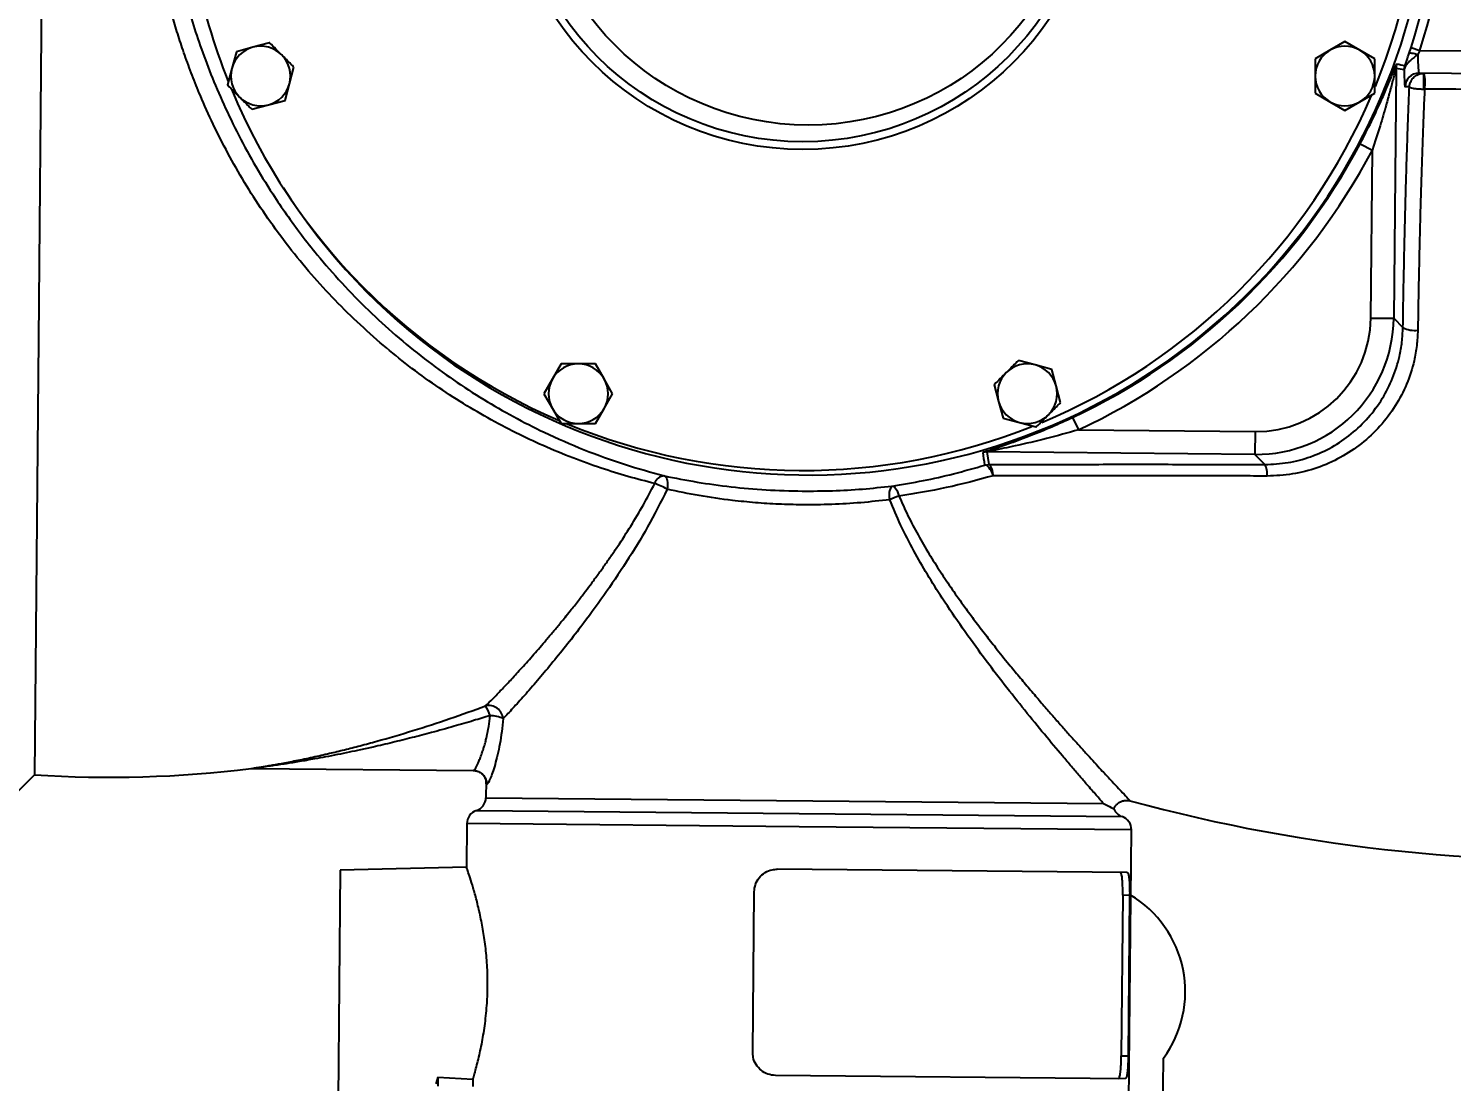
# Model space of a CAD drawing. Header units: millimetres. Extents: x 7861 to 11104, y 3791 to 6084.
# Drawn here: x 9153.5 to 9463.9, y 4149.1 to 4378.8 of the extents above; entities that cross this region are included whole.
import ezdxf

# ---------------------------------------------------------------- set-up
doc = ezdxf.new("R2010")
doc.units = ezdxf.units.MM
doc.layers.add('AM_5', color=3, linetype='Continuous', lineweight=25)
doc.styles.add('SLDTEXTSTYLE1', font='txt.shx', dxfattribs={"width": 0.7, "bigfont": 'gbcbig.shx'})
doc.dimstyles.new('SLDDIMSTYLE12$0', dxfattribs={"dimtxt": 12, "dimasz": 10, "dimexe": 0, "dimexo": 0.0625, "dimgap": 0.875, "dimtad": 1, "dimdec": 1, "dimlfac": 1.8, "dimrnd": 1e-09, "dimzin": 12, "dimdsep": 46, "dimtxsty": 'SLDTEXTSTYLE1', "dimcen": 0.09, "dimdle": 8.16, "dimclrd": 3, "dimclre": 3, "dimadec": 0, "dimazin": 3, "dimtfac": 1, "dimtdec": 1, "dimtofl": 0, "dimtmove": 0, "dimatfit": 3, "dimfxl": 0, "dimfrac": 2, "dimtolj": 1, "dimlwd": 5, "dimlwe": 5, "dimarcsym": 0})

# ---------------------------------------------------------------- blocks, each defined once
blk = doc.blocks.new('*D92')
at = {"layer": 'AM_5', "color": 3, "lineweight": 5, "transparency": 16777216}
blk.add_line((8806.47, 4329.47), (8806.47, 4626.66), dxfattribs=at)
at = {"layer": 'AM_5', "color": 3, "linetype": 'Continuous', "lineweight": 5, "transparency": 16777216}
for p, q in [((8816.47, 4626.66), (9313.59, 4626.66)), ((9323.59, 4417.47), (9323.59, 4626.66))]:
    blk.add_line(p, q, dxfattribs=at)
at = {"layer": 'AM_5', "color": 3, "transparency": 16777216}
for points in [[(8816.47, 4628.33), (8816.47, 4624.99), (8806.47, 4626.66)], [(9313.59, 4628.33), (9313.59, 4624.99), (9323.59, 4626.66)]]:
    blk.add_solid(points, dxfattribs=at)
at = {"layer": 'Defpoints', "color": 0, "transparency": 16777216}
for p in [(9323.59, 4626.66), (9323.59, 4417.41), (8806.47, 4329.41)]:
    blk.add_point(p, dxfattribs=at)
at = {"layer": 'AM_5', "color": 0, "transparency": 16777216, "insert": (9050.48, 4641.25), "char_height": 12, "width": 2.3333, "attachment_point": 5, "style": 'SLDTEXTSTYLE1'}
blk.add_mtext('\\A1;{\\H2.28571x;520}', dxfattribs=at)
blk = doc.blocks.new('*D86')
at = {"layer": 'AM_5', "color": 3, "lineweight": 5, "transparency": 16777216}
blk.add_line((9323.52, 4417.41), (9020.51, 4417.41), dxfattribs=at)
at = {"layer": 'AM_5', "color": 3, "linetype": 'Continuous', "lineweight": 5, "transparency": 16777216}
for p, q in [((9020.51, 4407.41), (9020.51, 4088.53)), ((9321.63, 4078.53), (9020.51, 4078.53))]:
    blk.add_line(p, q, dxfattribs=at)
at = {"layer": 'AM_5', "color": 3, "transparency": 16777216}
for points in [[(9018.84, 4407.41), (9022.18, 4407.41), (9020.51, 4417.41)], [(9018.84, 4088.53), (9022.18, 4088.53), (9020.51, 4078.53)]]:
    blk.add_solid(points, dxfattribs=at)
at = {"layer": 'Defpoints', "color": 0, "transparency": 16777216}
for p in [(9323.59, 4417.41), (9020.51, 4078.53), (9321.69, 4078.53)]:
    blk.add_point(p, dxfattribs=at)
at = {"layer": 'AM_5', "color": 0, "transparency": 16777216, "insert": (9005.92, 4191.22), "char_height": 12, "attachment_point": 5, "rotation": 90, "style": 'SLDTEXTSTYLE1'}
blk.add_mtext('\\A1;{\\H2.28571x;340}', dxfattribs=at)

msp = doc.modelspace()

# ---------------------------------------------------------------- linework, layer by layer
at = {"color": 7, "linetype": 'Continuous', "lineweight": 25}
for p, q in [((9156.547, 4405.885), (9155.668, 4310.961)), ((9202.478, 4374.706), (9198.853, 4373.735)), ((9206.103, 4375.677), (9202.478, 4374.706)), ((9440.674, 4375.933), (9437.424, 4374.057)), ((9443.924, 4374.057), (9440.674, 4375.933)), ((9454.693, 4373.407), (9455.098, 4374.646)), ((9455.098, 4374.646), (9456.999, 4374.028)), ((9198.853, 4373.735), (9197.882, 4370.11)), ((9437.424, 4374.057), (9434.174, 4372.18)), ((9447.174, 4372.18), (9443.924, 4374.057)), ((9456.999, 4374.028), (9456.592, 4373.132)), ((9456.999, 4374.028), (9491.19, 4373.712)), ((9197.882, 4370.11), (9196.911, 4366.485)), ((9210.439, 4366.745), (9211.41, 4370.37)), ((9451.823, 4370.083), (9451.319, 4315.611)), ((9453.601, 4369.764), (9451.823, 4370.083)), ((9491.143, 4368.712), (9456.828, 4369.03)), ((9209.468, 4363.12), (9210.439, 4366.745)), ((9454.755, 4366.049), (9453.803, 4366.058)), ((9457.882, 4365.593), (9458.06, 4365.594)), ((9202.218, 4361.178), (9205.843, 4362.149)), ((9205.843, 4362.149), (9209.468, 4363.12)), ((9434.174, 4364.675), (9437.424, 4362.798)), ((9437.424, 4362.798), (9440.674, 4360.922)), ((9440.674, 4360.922), (9443.924, 4362.798)), ((9443.924, 4362.798), (9447.174, 4364.675)), ((9444.011, 4353.678), (9446.661, 4352.276)), ((9446.322, 4315.657), (9446.661, 4352.276)), ((9446.322, 4315.657), (9451.319, 4315.611)), ((9451.319, 4315.611), (9453.334, 4313.558)), ((9155.668, 4310.961), (9154.79, 4216.036)), ((9373.083, 4305.433), (9369.458, 4306.404)), ((9269.681, 4305.655), (9267.805, 4302.405)), ((9279.063, 4302.405), (9277.187, 4305.655)), ((9376.708, 4304.462), (9373.083, 4305.433)), ((9377.679, 4300.837), (9376.708, 4304.462)), ((9267.805, 4302.405), (9265.928, 4299.155)), ((9280.939, 4299.155), (9279.063, 4302.405)), ((9364.151, 4301.097), (9365.122, 4297.472)), ((9378.651, 4297.212), (9377.679, 4300.837)), ((9265.928, 4299.155), (9267.805, 4295.905)), ((9279.063, 4295.905), (9280.939, 4299.155)), ((9365.122, 4297.472), (9366.094, 4293.847)), ((9267.805, 4295.905), (9269.681, 4292.655)), ((9277.187, 4292.655), (9279.063, 4295.905)), ((9366.094, 4293.847), (9369.718, 4292.876)), ((9381.275, 4293.977), (9382.545, 4291.261)), ((9369.718, 4292.876), (9373.343, 4291.905)), ((9382.545, 4291.261), (9421.107, 4290.904)), ((9421.107, 4290.904), (9421.061, 4285.908)), ((9361.731, 4286.329), (9361.779, 4286.362)), ((9421.061, 4285.908), (9362.596, 4286.449)), ((9362.596, 4286.449), (9362.973, 4283.698)), ((9423.218, 4283.71), (9421.061, 4285.908)), ((9362.116, 4283.581), (9362.973, 4283.698)), ((9150.173, 4211.415), (9154.79, 4216.036)), ((9202.048, 4217.403), (9202.443, 4217.425)), ((9202.443, 4217.425), (9250.514, 4216.98)), ((9250.514, 4216.98), (9251.17, 4216.892)), ((9253.316, 4214.667), (9253.283, 4211.053)), ((9253.283, 4211.053), (9387.999, 4209.806)), ((9251.202, 4208.225), (9321.645, 4207.573)), ((9321.645, 4207.573), (9392.088, 4206.921)), ((9249.122, 4205.397), (9249.033, 4195.831)), ((9321.618, 4204.726), (9249.122, 4205.397)), ((9394.115, 4204.055), (9321.618, 4204.726)), ((9393.566, 4144.752), (9394.115, 4204.055)), ((9221.526, 4195.219), (9221.063, 4145.221)), ((9249.065, 4195.925), (9221.526, 4195.219)), ((9393.164, 4194.758), (9316.858, 4195.464)), ((9311.488, 4155.512), (9311.812, 4190.51)), ((9392.215, 4189.766), (9391.891, 4154.768)), ((9393.72, 4189.752), (9392.215, 4189.766)), ((9393.72, 4189.752), (9393.396, 4154.754)), ((9391.891, 4154.768), (9393.396, 4154.754)), ((9400.982, 4141.683), (9401.098, 4154.209)), ((9242.79, 4150.087), (9242.387, 4148.626)), ((9242.79, 4150.087), (9242.772, 4148.147)), ((9242.79, 4150.087), (9250.465, 4149.671)), ((9250.465, 4149.671), (9250.45, 4148.076)), ((9392.748, 4149.76), (9316.442, 4150.466))]:
    msp.add_line(p, q, dxfattribs=at)
at = {"color": 7, "linetype": 'Continuous', "lineweight": 25, "flags": 128}
for points in [[(9292.217, 4281.234), (9292.425, 4281.118), (9292.604, 4280.911), (9292.749, 4280.62), (9292.854, 4280.253), (9292.917, 4279.822), (9292.935, 4279.343), (9292.908, 4278.83), (9292.836, 4278.3)], [(9363.956, 4281.27), (9363.767, 4281.771), (9363.551, 4282.237), (9363.315, 4282.653), (9363.067, 4283.004), (9362.814, 4283.281), (9362.567, 4283.473), (9362.331, 4283.574), (9362.116, 4283.581)], [(9341.817, 4279.007), (9342.039, 4278.979), (9342.265, 4278.871), (9342.49, 4278.686), (9342.707, 4278.428), (9342.911, 4278.105), (9343.095, 4277.725), (9343.256, 4277.3), (9343.387, 4276.839)]]:
    msp.add_lwpolyline(points, dxfattribs=at)
at = {"color": 7, "linetype": 'Continuous', "lineweight": 25}
for centre, radius in [((9322.417, 4417.411), 65), ((9322.417, 4417.411), 63.318), ((9323.587, 4417.411), 59.677)]:
    msp.add_circle(centre, radius, dxfattribs=at)
for centre, radius, start, end in [((9323.587, 4417.411), 135.984, 212.60173, 21.68503), ((9322.417, 4417.411), 135, 337.69714, 21.79497), ((9323.587, 4417.411), 138.29, 341.98662, 17.99488), ((9323.587, 4417.411), 140.289, 341.98662, 17.99488), ((9322.417, 4417.411), 135, 180, 201.81807), ((9204.161, 4368.428), 6.5, 105, 165), ((9204.161, 4368.428), 6.5, 45, 105), ((9440.674, 4368.428), 6.5, 60, 120), ((9204.161, 4368.428), 6.5, 345, 45), ((9440.674, 4368.428), 6.5, 120, 180), ((9440.674, 4368.428), 6.5, 0, 60), ((9454.825, 4370.054), 3.002, 160.16978, 179.45781), ((9736.834, 5924.559), 1579.383, 259.610153, 259.675889), ((9204.161, 4368.428), 6.5, 165, 225), ((9440.674, 4368.428), 6.5, 180, 240), ((9440.674, 4368.428), 6.5, 300, 0), ((9454.3, 4370.615), 0.533, 165.65502, 200.31928), ((9456.802, 4366.031), 2.999, 89.48721, 179.4872), ((9431.06, 4367.172), 26.868, 356.6307, 3.94416), ((9450.165, 4366.997), 8.019, 349.92227, 14.61049), ((9322.417, 4417.411), 135, 202.64746, 246.75913), ((9204.161, 4368.428), 6.5, 285, 345), ((9204.161, 4368.428), 6.5, 225, 285), ((9322.417, 4417.411), 135, 292.70574, 336.77891), ((9440.674, 4368.428), 6.5, 240, 300), ((9323.587, 4417.411), 136.249, 295.04967, 332.11054), ((9323.587, 4417.411), 139.247, 295.04967, 332.11054), ((9455.858, 4318.61), 5.648, 243.45041, 277.40401), ((9273.434, 4299.155), 6.5, 90, 150), ((9273.434, 4299.155), 6.5, 30, 90), ((9371.401, 4299.155), 6.5, 135, 195), ((9371.401, 4299.155), 6.5, 75, 135), ((9371.401, 4299.155), 6.5, 15, 75), ((9273.434, 4299.155), 6.5, 150, 210), ((9273.434, 4299.155), 6.5, 330, 30), ((9371.401, 4299.155), 6.5, 315, 15), ((9371.401, 4299.155), 6.5, 195, 255), ((9273.434, 4299.155), 6.5, 210, 270), ((9273.434, 4299.155), 6.5, 270, 330), ((9371.401, 4299.155), 6.5, 255, 315), ((9322.417, 4417.411), 135, 247.60479, 291.73669), ((9362.569, 4283.447), 3.002, 89.48008, 106.21435), ((7545.649, 4030.306), 1834.04, 7.937744, 8.024427), ((9292.325, 4278.949), 2.287, 92.71565, 164.62279), ((9419.663, 4281.698), 4.085, 352.91867, 29.51419), ((9285.93, 4266.926), 13.306, 58.73412, 71.64587), ((9344.693, 4277.058), 3.474, 145.88089, 197.01279), ((9351.648, 4253.001), 25.229, 109.11281, 114.03823), ((9253.888, 4227.982), 3.172, 5.50724, 102.02368), ((9243.217, 4225.179), 11.622, 18.95037, 30.53824), ((9254.073, 4222.012), 6.943, 64.65692, 88.87872), ((9171.158, 4467.796), 252.291, 266.28025, 277.03387), ((9250.283, 4211.081), 3, 287.84598, 359.46975), ((9490.974, 4568.489), 371.068, 254.81724, 273.45811), ((9252.121, 4205.369), 3, 107.84598, 179.46975), ((9393.06, 4209.759), 3, 201.88858, 251.09352), ((9391.115, 4204.083), 3, 359.46975, 71.09352), ((9381.285, 4168.739), 24.57, 323.74461, 59.04923)]:
    msp.add_arc(centre, radius, start, end, dxfattribs=at)
for centre, major_axis, ratio, start_param, end_param in [((9456.875, 4374.029), (0.046, 5), 0.0558732, 1.7519417, 3.1415927), ((9453.877, 4374.057), (0.074, 8), 0.0349208, 2.1376065, 3.1415927), ((9421.308, 4315.919), (-21.033, 21.426), 0.9991879, 2.3568035, 3.9263818), ((9421.308, 4315.919), (-17.535, 17.862), 0.9987828, 2.3568035, 3.9263818)]:
    msp.add_ellipse(centre, major_axis=major_axis, ratio=ratio, start_param=start_param, end_param=end_param, dxfattribs=at)
for points, knots in [([(9181.482, 4407.211), (9181.528, 4407.644), (9181.651, 4408.781), (9181.964, 4409.271), (9182.372, 4408.813), (9182.863, 4407.104), (9183.467, 4404.225), (9184.188, 4400.521), (9185.041, 4396.361), (9186.012, 4392.013), (9187.232, 4387.118), (9188.76, 4381.7), (9190.638, 4375.854), (9192.923, 4369.618), (9195.653, 4363.085), (9198.858, 4356.348), (9202.547, 4349.515), (9206.244, 4343.463), (9209.782, 4338.227), (9213.021, 4333.799), (9216.996, 4328.774), (9221.834, 4323.218), (9227.554, 4317.357), (9233.597, 4311.829), (9239.811, 4306.755), (9246.246, 4302.068), (9252.736, 4297.862), (9259.346, 4294.061), (9266.665, 4290.341), (9274.769, 4286.82), (9283.561, 4283.626), (9289.329, 4282.032), (9292.217, 4281.234)], [0, 0, 0, 0, 0.0260755, 0.068472, 0.110802, 0.1531098, 0.1954668, 0.2377341, 0.2695275, 0.3011026, 0.332991, 0.3646388, 0.3963559, 0.4278961, 0.4596743, 0.4914516, 0.523018, 0.5548504, 0.5758832, 0.5971224, 0.6186428, 0.6500297, 0.6821661, 0.7136009, 0.745887, 0.7773261, 0.8096086, 0.8409322, 0.8729902, 0.9148954, 0.957384, 1, 1, 1, 1]), ([(9230.225, 4310.271), (9228.298, 4311.976), (9224.474, 4315.361), (9219.057, 4320.852), (9213.905, 4326.62), (9209.079, 4332.659), (9204.619, 4338.893), (9200.573, 4345.219), (9196.946, 4351.587), (9193.728, 4357.95), (9191.181, 4363.639), (9189.161, 4368.66), (9187.573, 4372.994), (9186.172, 4377.197), (9184.972, 4381.151), (9183.931, 4384.91), (9183.059, 4388.351), (9182.307, 4391.565), (9181.722, 4394.249), (9181.246, 4396.543), (9180.863, 4398.444), (9180.523, 4400.149), (9180.218, 4401.659), (9179.896, 4403.176), (9179.56, 4404.593), (9179.222, 4405.586), (9178.999, 4406.029), (9178.9, 4405.915), (9178.893, 4405.907)], [0, 0, 0, 0, 0.0480954, 0.0954717, 0.1424738, 0.1905592, 0.2379894, 0.2849148, 0.3322397, 0.3795362, 0.4272326, 0.4621107, 0.4977858, 0.5328379, 0.5690464, 0.6037861, 0.6400248, 0.6744622, 0.710758, 0.7382559, 0.7672237, 0.7957038, 0.8238511, 0.8536795, 0.8978242, 0.9453463, 0.9962478, 1, 1, 1, 1]), ([(9208.757, 4373.024), (9207.891, 4373.89), (9207.001, 4374.779), (9206.127, 4375.654), (9206.103, 4375.677)], [0, 0, 0, 0, 0.9730048, 1, 1, 1, 1]), ([(9211.41, 4370.37), (9211.189, 4370.592), (9210.312, 4371.469), (9209.422, 4372.359), (9208.757, 4373.024)], [0, 0, 0, 0, 0.2530667, 1, 1, 1, 1]), ([(9434.174, 4372.18), (9434.174, 4371.867), (9434.174, 4370.627), (9434.174, 4369.368), (9434.174, 4368.428)], [0, 0, 0, 0, 0.2530667, 1, 1, 1, 1]), ([(9444.011, 4353.678), (9444.838, 4355.281), (9446.491, 4358.486), (9448.424, 4362.665), (9449.919, 4366.121), (9450.92, 4368.538), (9451.581, 4370.164), (9451.918, 4370.957), (9451.975, 4371.037), (9452.001, 4371.072)], [0, 0, 0, 0, 0.2471586, 0.4942516, 0.6433281, 0.7917771, 0.8949186, 0.9533643, 1, 1, 1, 1]), ([(9447.174, 4368.428), (9447.174, 4369.368), (9447.174, 4370.627), (9447.174, 4371.867), (9447.174, 4372.18)], [0, 0, 0, 0, 0.7469333, 1, 1, 1, 1]), ([(9453.783, 4370.747), (9453.81, 4370.82), (9453.941, 4371.174), (9454.255, 4372.087), (9454.522, 4372.89), (9454.693, 4373.407)], [0, 0, 0, 0, 0.0857974, 0.4114987, 1, 1, 1, 1]), ([(9456.592, 4373.131), (9456.037, 4372.718), (9455.204, 4372.098), (9454.26, 4371.124), (9453.954, 4370.662), (9453.8, 4370.43)], [0, 0, 0, 0, 0.498626, 0.748287, 1, 1, 1, 1]), ([(9454.693, 4373.407), (9454.74, 4373.437), (9454.834, 4373.495), (9455.281, 4373.46), (9455.886, 4373.342), (9456.357, 4373.202), (9456.592, 4373.132)], [0, 0, 0, 0, 0.2500015, 0.500002, 0.7500015, 1, 1, 1, 1]), ([(9434.174, 4368.428), (9434.174, 4367.203), (9434.174, 4365.945), (9434.174, 4364.708), (9434.174, 4364.675)], [0, 0, 0, 0, 0.97300478, 1, 1, 1, 1]), ([(9451.823, 4370.083), (9451.815, 4370.07), (9451.802, 4370.049), (9451.731, 4369.818), (9451.535, 4369.086), (9451.099, 4367.385), (9450.462, 4364.954), (9449.534, 4361.562), (9448.302, 4357.325), (9447.237, 4354.047), (9446.661, 4352.276)], [0, 0, 0, 0, 0.0195494, 0.0331409, 0.0802873, 0.1758773, 0.3274564, 0.4794382, 0.7186455, 1, 1, 1, 1]), ([(9447.174, 4364.675), (9447.174, 4364.708), (9447.174, 4365.945), (9447.174, 4367.203), (9447.174, 4368.428)], [0, 0, 0, 0, 0.0269953, 1, 1, 1, 1]), ([(9453.601, 4369.764), (9453.601, 4369.768), (9453.607, 4370.101), (9453.695, 4370.426), (9453.783, 4370.747)], [0, 0, 0, 0, 0.0113379, 1, 1, 1, 1]), ([(9453.8, 4370.43), (9453.707, 4370.214), (9453.612, 4369.996), (9453.601, 4369.767), (9453.601, 4369.764)], [0, 0, 0, 0, 0.988646, 1, 1, 1, 1]), ([(9454.755, 4366.049), (9454.755, 4366.052), (9454.756, 4366.058), (9454.756, 4366.068), (9454.757, 4366.081), (9454.757, 4366.099), (9454.759, 4366.126), (9454.762, 4366.169), (9454.767, 4366.235), (9454.779, 4366.338), (9454.804, 4366.5), (9454.863, 4366.766), (9455.042, 4367.298), (9455.48, 4368.006), (9456.22, 4368.606), (9456.915, 4368.893), (9457.425, 4369.006), (9457.725, 4369.016), (9457.865, 4369.02)], [0, 0, 0, 0, 0.00213552, 0.00466849, 0.00722082, 0.01116908, 0.01727817, 0.0267362, 0.04139976, 0.06421255, 0.1000087, 0.15744131, 0.25588711, 0.48966094, 0.70782428, 0.83342761, 0.92199918, 1, 1, 1, 1]), ([(9196.911, 4366.485), (9196.934, 4366.461), (9197.809, 4365.587), (9198.699, 4364.697), (9199.564, 4363.831)], [0, 0, 0, 0, 0.0269953, 1, 1, 1, 1]), ([(9453.334, 4313.558), (9453.378, 4316.284), (9453.467, 4321.736), (9453.629, 4329.783), (9453.813, 4337.675), (9454.002, 4344.701), (9454.188, 4350.829), (9454.366, 4356.146), (9454.555, 4361.261), (9454.688, 4364.453), (9454.755, 4366.049)], [0, 0, 0, 0, 0.1393681, 0.2787363, 0.4221541, 0.565572, 0.6732645, 0.780957, 0.8904785, 1, 1, 1, 1]), ([(9454.755, 4366.049), (9454.755, 4366.048), (9454.756, 4366.047), (9454.756, 4366.046), (9454.757, 4366.044), (9454.758, 4366.042), (9454.759, 4366.039), (9454.763, 4366.033), (9454.769, 4366.024), (9454.781, 4366.01), (9454.807, 4365.988), (9454.868, 4365.951), (9455.051, 4365.877), (9455.494, 4365.771), (9456.235, 4365.674), (9456.931, 4365.622), (9457.443, 4365.6), (9457.742, 4365.595), (9457.882, 4365.593)], [0, 0, 0, 0, 0.0021399, 0.0046742, 0.0072301, 0.0111847, 0.0173054, 0.0267853, 0.0414922, 0.0643933, 0.100375, 0.1582086, 0.2575585, 0.4895782, 0.7074963, 0.833144, 0.9218448, 1, 1, 1, 1]), ([(9458.06, 4365.594), (9457.988, 4363.968), (9457.844, 4360.718), (9457.64, 4355.398), (9457.444, 4349.769), (9457.259, 4343.777), (9457.091, 4337.712), (9456.942, 4331.627), (9456.81, 4325.58), (9456.689, 4319.374), (9456.62, 4315.131), (9456.586, 4313.009)], [0, 0, 0, 0, 0.1129349, 0.2258698, 0.3411005, 0.4563312, 0.5741729, 0.6796968, 0.7852206, 0.8926103, 1, 1, 1, 1]), ([(9491.101, 4365.302), (9487.409, 4365.335), (9480.034, 4365.403), (9469.008, 4365.501), (9461.702, 4365.563), (9458.06, 4365.594)], [0, 0, 0, 0, 0.3344331, 0.6681512, 1, 1, 1, 1]), ([(9199.564, 4363.831), (9200.229, 4363.166), (9201.12, 4362.276), (9201.996, 4361.4), (9202.218, 4361.178)], [0, 0, 0, 0, 0.7469333, 1, 1, 1, 1]), ([(9423.218, 4283.71), (9424.916, 4283.793), (9428.313, 4283.957), (9433.254, 4285.292), (9437.905, 4287.401), (9442.153, 4290.279), (9445.862, 4293.859), (9448.91, 4297.973), (9451.199, 4302.503), (9452.525, 4306.702), (9453.188, 4310.418), (9453.285, 4312.511), (9453.334, 4313.558)], [0, 0, 0, 0, 0.109353, 0.2187142, 0.3280632, 0.4374004, 0.546481, 0.6555284, 0.7606059, 0.865666, 0.9328316, 1, 1, 1, 1]), ([(9456.586, 4313.009), (9456.533, 4311.891), (9456.429, 4309.654), (9455.706, 4305.683), (9454.258, 4301.201), (9451.758, 4296.367), (9448.431, 4291.982), (9444.379, 4288.166), (9439.743, 4285.104), (9434.664, 4282.862), (9429.273, 4281.449), (9425.569, 4281.279), (9423.717, 4281.194)], [0, 0, 0, 0, 0.0664835, 0.1329651, 0.2373496, 0.3417564, 0.4506729, 0.5596283, 0.669444, 0.7792789, 0.8896403, 1, 1, 1, 1]), ([(9290.12, 4279.556), (9288.168, 4280.055), (9284.299, 4281.045), (9278.334, 4282.912), (9272.16, 4285.128), (9265.957, 4287.694), (9259.754, 4290.608), (9253.705, 4293.803), (9247.609, 4297.409), (9241.597, 4301.388), (9235.767, 4305.653), (9232.04, 4308.758), (9230.225, 4310.271)], [0, 0, 0, 0, 0.0983606, 0.1949021, 0.2961379, 0.402868, 0.4994826, 0.6007187, 0.7010737, 0.8024625, 0.9037741, 1, 1, 1, 1]), ([(9369.458, 4306.404), (9369.236, 4306.183), (9368.36, 4305.306), (9367.47, 4304.416), (9366.805, 4303.751)], [0, 0, 0, 0, 0.2530667, 1, 1, 1, 1]), ([(9273.434, 4305.655), (9272.21, 4305.655), (9270.951, 4305.655), (9269.714, 4305.655), (9269.681, 4305.655)], [0, 0, 0, 0, 0.97300478, 1, 1, 1, 1]), ([(9277.187, 4305.655), (9276.873, 4305.655), (9275.633, 4305.655), (9274.374, 4305.655), (9273.434, 4305.655)], [0, 0, 0, 0, 0.2530667, 1, 1, 1, 1]), ([(9366.805, 4303.751), (9365.939, 4302.885), (9365.049, 4301.995), (9364.175, 4301.121), (9364.151, 4301.097)], [0, 0, 0, 0, 0.9730048, 1, 1, 1, 1]), ([(9375.997, 4294.558), (9376.662, 4295.223), (9377.552, 4296.114), (9378.429, 4296.99), (9378.651, 4297.212)], [0, 0, 0, 0, 0.7469333, 1, 1, 1, 1]), ([(9361.779, 4286.362), (9361.913, 4286.415), (9362.179, 4286.52), (9363.393, 4286.928), (9365.263, 4287.553), (9368.368, 4288.633), (9372.183, 4290.061), (9376.741, 4291.914), (9379.765, 4293.29), (9381.275, 4293.977)], [0, 0, 0, 0, 0.0525833, 0.1042487, 0.233588, 0.352354, 0.5677926, 0.7842244, 1, 1, 1, 1]), ([(9373.343, 4291.905), (9373.367, 4291.928), (9374.242, 4292.803), (9375.131, 4293.693), (9375.997, 4294.558)], [0, 0, 0, 0, 0.0269953, 1, 1, 1, 1]), ([(9269.681, 4292.655), (9269.714, 4292.655), (9270.951, 4292.655), (9272.21, 4292.655), (9273.434, 4292.655)], [0, 0, 0, 0, 0.0269953, 1, 1, 1, 1]), ([(9273.434, 4292.655), (9274.374, 4292.655), (9275.633, 4292.655), (9276.873, 4292.655), (9277.187, 4292.655)], [0, 0, 0, 0, 0.7469333, 1, 1, 1, 1]), ([(9382.545, 4291.261), (9380.235, 4290.619), (9375.618, 4289.335), (9370.169, 4288.066), (9366.263, 4287.228), (9364.357, 4286.838), (9363.226, 4286.603), (9362.821, 4286.514), (9362.628, 4286.467), (9362.606, 4286.454), (9362.596, 4286.449)], [0, 0, 0, 0, 0.3307571, 0.661265, 0.7793778, 0.9018744, 0.946098, 0.9683612, 0.9854268, 1, 1, 1, 1]), ([(9292.217, 4281.234), (9294.572, 4280.765), (9299.258, 4279.831), (9306.735, 4278.813), (9314.43, 4278.108), (9319.665, 4277.981), (9322.296, 4277.916)], [0, 0, 0, 0, 0.2508376, 0.4992015, 0.7483815, 1, 1, 1, 1]), ([(9341.817, 4279.007), (9344.115, 4279.385), (9348.617, 4280.125), (9355.392, 4281.648), (9359.853, 4282.931), (9362.116, 4283.581)], [0, 0, 0, 0, 0.3393773, 0.6649808, 1, 1, 1, 1]), ([(9363.956, 4281.27), (9360.535, 4280.337), (9353.686, 4278.47), (9346.823, 4277.383), (9343.387, 4276.839)], [0, 0, 0, 0, 0.4994781, 1, 1, 1, 1]), ([(9362.973, 4283.698), (9367.868, 4283.713), (9377.656, 4283.743), (9392.644, 4283.756), (9407.82, 4283.749), (9418.085, 4283.723), (9423.218, 4283.71)], [0, 0, 0, 0, 0.24906391, 0.49812915, 0.74906425, 1, 1, 1, 1]), ([(9423.717, 4281.194), (9421.75, 4281.201), (9415.85, 4281.222), (9406.067, 4281.249), (9393.136, 4281.272), (9379.043, 4281.282), (9368.989, 4281.274), (9363.956, 4281.27)], [0, 0, 0, 0, 0.0968115, 0.2904543, 0.4843107, 0.7418988, 1, 1, 1, 1]), ([(9253.227, 4231.085), (9253.748, 4231.6), (9254.787, 4232.626), (9256.617, 4234.513), (9258.63, 4236.643), (9260.892, 4239.103), (9263.403, 4241.909), (9265.434, 4244.247), (9266.832, 4245.888), (9267.558, 4246.749), (9268.279, 4247.61), (9269.002, 4248.482), (9269.755, 4249.397), (9270.651, 4250.496), (9271.904, 4252.053), (9273.396, 4253.945), (9274.964, 4255.981), (9276.399, 4257.885), (9277.8, 4259.787), (9279.211, 4261.753), (9280.635, 4263.79), (9282.545, 4266.604), (9284.925, 4270.299), (9287.644, 4274.84), (9289.304, 4278.002), (9290.12, 4279.556)], [0, 0, 0, 0, 0.0628863, 0.12533, 0.1861755, 0.2506526, 0.3205742, 0.3900146, 0.4080073, 0.4267181, 0.4447532, 0.4619663, 0.480551, 0.500495, 0.5279516, 0.5724103, 0.6093584, 0.6421563, 0.6769653, 0.7117848, 0.7459499, 0.782583, 0.8550108, 0.9287697, 1, 1, 1, 1]), ([(9292.836, 4278.3), (9291.443, 4275.535), (9288.666, 4270.022), (9283.921, 4262.32), (9278.993, 4255.035), (9274.535, 4248.99), (9270.697, 4244.06), (9267.515, 4240.135), (9264.477, 4236.519), (9261.663, 4233.288), (9259.107, 4230.452), (9257.73, 4229.007), (9257.045, 4228.287)], [0, 0, 0, 0, 0.1251004, 0.2493928, 0.3739918, 0.4994655, 0.5830665, 0.6665381, 0.7493203, 0.8336176, 0.9171684, 1, 1, 1, 1]), ([(9322.268, 4274.918), (9320.556, 4274.952), (9317.144, 4275.02), (9312.062, 4275.355), (9306.248, 4275.937), (9299.733, 4276.867), (9295.143, 4277.821), (9292.836, 4278.3)], [0, 0, 0, 0, 0.1675022, 0.3339699, 0.5008822, 0.7492364, 1, 1, 1, 1]), ([(9322.296, 4277.916), (9324.5, 4277.925), (9328.906, 4277.942), (9335.46, 4278.317), (9339.697, 4278.777), (9341.817, 4279.007)], [0, 0, 0, 0, 0.3333806, 0.6665454, 1, 1, 1, 1]), ([(9341.371, 4276.042), (9339.283, 4275.804), (9335.131, 4275.332), (9328.718, 4274.947), (9324.42, 4274.928), (9322.268, 4274.918)], [0, 0, 0, 0, 0.3354831, 0.6671857, 1, 1, 1, 1]), ([(9387.999, 4209.806), (9387.497, 4210.378), (9386.477, 4211.538), (9384.647, 4213.638), (9382.8, 4215.775), (9381.017, 4217.854), (9378.51, 4220.803), (9375.145, 4224.817), (9370.866, 4230.046), (9366.4, 4235.675), (9361.838, 4241.652), (9357.286, 4247.919), (9353.172, 4253.974), (9349.611, 4259.635), (9346.548, 4264.968), (9343.736, 4270.386), (9342.143, 4274.196), (9341.371, 4276.042)], [0, 0, 0, 0, 0.0595747, 0.1209562, 0.163076, 0.206264, 0.2506137, 0.3332282, 0.4168663, 0.5006421, 0.5835312, 0.6674878, 0.7505293, 0.8140491, 0.874927, 0.9394163, 1, 1, 1, 1]), ([(9343.387, 4276.839), (9344.026, 4275.402), (9345.313, 4272.509), (9347.549, 4268.302), (9349.924, 4264.226), (9352.424, 4260.278), (9355.023, 4256.423), (9357.549, 4252.872), (9359.976, 4249.594), (9362.227, 4246.645), (9364.713, 4243.477), (9367.17, 4240.427), (9369.627, 4237.449), (9371.835, 4234.819), (9373.976, 4232.31), (9375.984, 4229.988), (9377.905, 4227.793), (9379.734, 4225.724), (9381.548, 4223.693), (9383.279, 4221.77), (9384.924, 4219.958), (9386.417, 4218.325), (9387.98, 4216.626), (9389.539, 4214.941), (9390.998, 4213.374), (9392.387, 4211.891), (9393.432, 4210.779), (9393.876, 4210.31), (9393.806, 4210.384), (9393.798, 4210.392)], [0, 0, 0, 0, 0.0407708, 0.0820753, 0.1240713, 0.1642771, 0.2052435, 0.2476181, 0.2812635, 0.3159766, 0.3495242, 0.3934236, 0.4270429, 0.4613801, 0.4951175, 0.5272403, 0.5573162, 0.5891294, 0.6194352, 0.6520742, 0.6836084, 0.714046, 0.7433991, 0.7861954, 0.8276454, 0.8678495, 0.930543, 0.9920819, 1, 1, 1, 1]), ([(9202.048, 4217.403), (9202.051, 4217.403), (9202.061, 4217.405), (9202.199, 4217.426), (9202.483, 4217.471), (9202.831, 4217.525), (9203.206, 4217.585), (9203.711, 4217.666), (9204.374, 4217.774), (9205.22, 4217.915), (9206.642, 4218.159), (9208.837, 4218.552), (9211.968, 4219.154), (9215.478, 4219.884), (9219.029, 4220.683), (9222.476, 4221.511), (9225.909, 4222.387), (9230.892, 4223.732), (9237.417, 4225.657), (9245.35, 4228.235), (9250.625, 4230.143), (9253.227, 4231.085)], [0, 0, 0, 0, 0.00526226, 0.01732889, 0.03042658, 0.03998442, 0.05033012, 0.0615511, 0.07808269, 0.09656222, 0.11707484, 0.16763141, 0.22824004, 0.29910912, 0.36768872, 0.42849794, 0.49239051, 0.55938851, 0.70603548, 0.85498094, 1, 1, 1, 1]), ([(9254.209, 4228.954), (9253.003, 4228.586), (9250.38, 4227.786), (9246.12, 4226.547), (9241.648, 4225.306), (9237.176, 4224.13), (9232.922, 4223.077), (9229.172, 4222.198), (9226.016, 4221.499), (9223.423, 4220.95), (9220.877, 4220.433), (9218.379, 4219.95), (9216.141, 4219.537), (9214.227, 4219.2), (9212.594, 4218.922), (9211.104, 4218.677), (9209.617, 4218.442), (9208.16, 4218.219), (9206.616, 4217.992), (9205.196, 4217.791), (9204.041, 4217.634), (9203.269, 4217.532), (9202.754, 4217.466), (9202.476, 4217.43), (9202.451, 4217.426), (9202.443, 4217.425)], [0, 0, 0, 0, 0.0670782, 0.1459645, 0.2366594, 0.3153276, 0.3942305, 0.4727634, 0.5237779, 0.5698863, 0.6173325, 0.6660648, 0.7098277, 0.7432923, 0.7742311, 0.8026509, 0.8285611, 0.8599794, 0.8876847, 0.9204162, 0.9471819, 0.963397, 0.9772634, 0.9928599, 1, 1, 1, 1]), ([(9250.796, 4217.194), (9250.8, 4217.199), (9250.871, 4217.266), (9251.057, 4217.561), (9251.346, 4218.08), (9251.668, 4218.76), (9252.022, 4219.599), (9252.381, 4220.557), (9252.703, 4221.527), (9252.981, 4222.449), (9253.23, 4223.362), (9253.56, 4224.731), (9253.927, 4226.552), (9254.115, 4228.153), (9254.209, 4228.954)], [0, 0, 0, 0, 0.0059714, 0.0954274, 0.1875133, 0.274591, 0.3581668, 0.4583118, 0.5375897, 0.5936895, 0.6653146, 0.7293673, 0.8646273, 1, 1, 1, 1]), ([(9257.045, 4228.287), (9256.953, 4227.33), (9256.77, 4225.416), (9256.336, 4222.753), (9255.829, 4220.329), (9255.278, 4218.212), (9254.73, 4216.46), (9254.226, 4215.121), (9253.808, 4214.25), (9253.59, 4213.979), (9253.505, 4213.957), (9253.494, 4213.954)], [0, 0, 0, 0, 0.1228737, 0.2456638, 0.3686519, 0.4914476, 0.6143904, 0.7369906, 0.8599624, 0.9823992, 1, 1, 1, 1]), ([(9250.514, 4216.98), (9250.544, 4216.986), (9250.62, 4216.999), (9250.73, 4217.121), (9250.796, 4217.194)], [0, 0, 0, 0, 0.3994785, 1, 1, 1, 1]), ([(9250.554, 4216.978), (9250.852, 4216.945), (9251.457, 4216.88), (9252.233, 4216.449), (9252.785, 4215.904), (9253.108, 4215.37), (9253.26, 4214.941), (9253.311, 4214.68), (9253.317, 4214.581), (9253.316, 4214.605), (9253.316, 4214.61)], [0, 0, 0, 0, 0.1564907, 0.3172173, 0.4552126, 0.5798095, 0.6978786, 0.8228161, 0.9669648, 1, 1, 1, 1]), ([(9250.795, 4217.19), (9250.851, 4217.121), (9250.963, 4216.982), (9251.121, 4216.923), (9251.2, 4216.892)], [0, 0, 0, 0, 0.4980236, 1, 1, 1, 1]), ([(9251.17, 4216.892), (9251.199, 4216.889), (9251.441, 4216.859), (9251.965, 4216.619), (9252.72, 4216.086), (9253.367, 4215.137), (9253.451, 4214.35), (9253.494, 4213.954)], [0, 0, 0, 0, 0.022073, 0.1813679, 0.4187059, 0.7071437, 1, 1, 1, 1]), ([(9253.494, 4213.954), (9253.439, 4213.976), (9253.331, 4214.02), (9253.322, 4214.453), (9253.318, 4214.667)], [0, 0, 0, 0, 0.5055044, 1, 1, 1, 1]), ([(9387.999, 4209.806), (9388.605, 4209.483), (9389.786, 4208.852), (9390.473, 4208.546), (9390.276, 4208.64), (9390.276, 4208.64)], [0, 0, 0, 0, 0.5120204, 0.9997256, 1, 1, 1, 1]), ([(9390.287, 4208.636), (9390.299, 4208.674), (9390.384, 4208.937), (9390.693, 4209.372), (9391.206, 4209.885), (9391.842, 4210.252), (9392.523, 4210.45), (9393.197, 4210.494), (9393.621, 4210.407), (9393.824, 4210.364)], [0, 0, 0, 0, 0.027735, 0.1931258, 0.3634324, 0.533739, 0.6991297, 0.8554886, 1, 1, 1, 1]), ([(9250.465, 4149.671), (9250.579, 4150.057), (9250.968, 4151.368), (9251.668, 4153.996), (9252.477, 4157.695), (9253.147, 4161.828), (9253.553, 4165.948), (9253.706, 4170.073), (9253.617, 4174.091), (9253.276, 4178.141), (9252.729, 4181.989), (9252.039, 4185.529), (9251.265, 4188.731), (9250.493, 4191.474), (9249.8, 4193.682), (9249.305, 4195.15), (9249.046, 4195.891), (9249.061, 4195.846), (9249.067, 4195.83)], [0, 0, 0, 0, 0.0286003, 0.0969999, 0.1673601, 0.2358887, 0.3066585, 0.3632596, 0.4269649, 0.4926035, 0.5562853, 0.6216636, 0.6882749, 0.7566756, 0.8256799, 0.8968201, 0.9634167, 1, 1, 1, 1]), ([(9311.812, 4190.51), (9311.872, 4191.069), (9311.992, 4192.185), (9312.857, 4193.669), (9314.125, 4194.79), (9315.54, 4195.387), (9316.48, 4195.442), (9316.858, 4195.464)], [0, 0, 0, 0, 0.2129679, 0.4258966, 0.639898, 0.8553588, 1, 1, 1, 1]), ([(9392.215, 4189.766), (9392.215, 4190.326), (9392.216, 4191.447), (9392.15, 4192.941), (9392.023, 4194.071), (9391.848, 4194.681), (9391.704, 4194.745), (9391.646, 4194.772)], [0, 0, 0, 0, 0.2130449, 0.4260854, 0.6392672, 0.8531492, 1, 1, 1, 1]), ([(9393.164, 4194.758), (9393.247, 4194.702), (9393.414, 4194.589), (9393.584, 4193.719), (9393.686, 4192.44), (9393.725, 4191.036), (9393.722, 4190.114), (9393.72, 4189.752)], [0, 0, 0, 0, 0.2165911, 0.4332538, 0.6482426, 0.8619005, 1, 1, 1, 1]), ([(9316.442, 4150.466), (9315.879, 4150.527), (9314.753, 4150.648), (9313.261, 4151.527), (9312.141, 4152.812), (9311.56, 4154.224), (9311.508, 4155.149), (9311.488, 4155.512)], [0, 0, 0, 0, 0.2153056, 0.4305877, 0.6463333, 0.8614906, 1, 1, 1, 1]), ([(9391.229, 4149.774), (9391.315, 4149.828), (9391.487, 4149.937), (9391.677, 4150.805), (9391.806, 4152.082), (9391.872, 4153.485), (9391.885, 4154.406), (9391.891, 4154.768)], [0, 0, 0, 0, 0.2166735, 0.4334219, 0.6484226, 0.8620356, 1, 1, 1, 1]), ([(9393.396, 4154.754), (9393.387, 4154.194), (9393.367, 4153.073), (9393.275, 4151.581), (9393.13, 4150.453), (9392.947, 4149.847), (9392.805, 4149.785), (9392.748, 4149.76)], [0, 0, 0, 0, 0.2131127, 0.4262212, 0.6394652, 0.8533812, 1, 1, 1, 1])]:
    msp.add_open_spline(points, degree=3, knots=knots, dxfattribs=at)
msp.add_open_spline([(9363.956, 4281.27), (9363.922, 4281.594), (9363.854, 4282.241), (9363.62, 4283.018), (9363.319, 4283.564), (9363.089, 4283.653), (9362.973, 4283.698)], degree=3, dxfattribs=at)

# ---------------------------------------------------------------- dimensions: what is measured, and where the dimension line sits
at = {"layer": 'AM_5'}
dim = msp.add_linear_dim(base=(9323.587, 4626.66), p1=(8806.469, 4329.411), p2=(9323.587, 4417.411), text='{\\H2.28571x;520}', dimstyle='SLDDIMSTYLE12$0', override={"dimlfac": 1}, dxfattribs=at)
dim.commit()
dim.dimension.update_dxf_attribs({"geometry": '*D92', "text_midpoint": (9050.482, 4626.66), "dimtype": 160})
dim = msp.add_linear_dim(base=(9020.511, 4078.533), p1=(9323.587, 4417.411), p2=(9321.689, 4078.533), angle=90, text='{\\H2.28571x;340}', dimstyle='SLDDIMSTYLE12$0', override={"dimlfac": 1}, dxfattribs=at)
dim.commit()
dim.dimension.update_dxf_attribs({"geometry": '*D86', "text_midpoint": (9020.511, 4191.216), "dimtype": 160})

doc.saveas('drawing.dxf')
